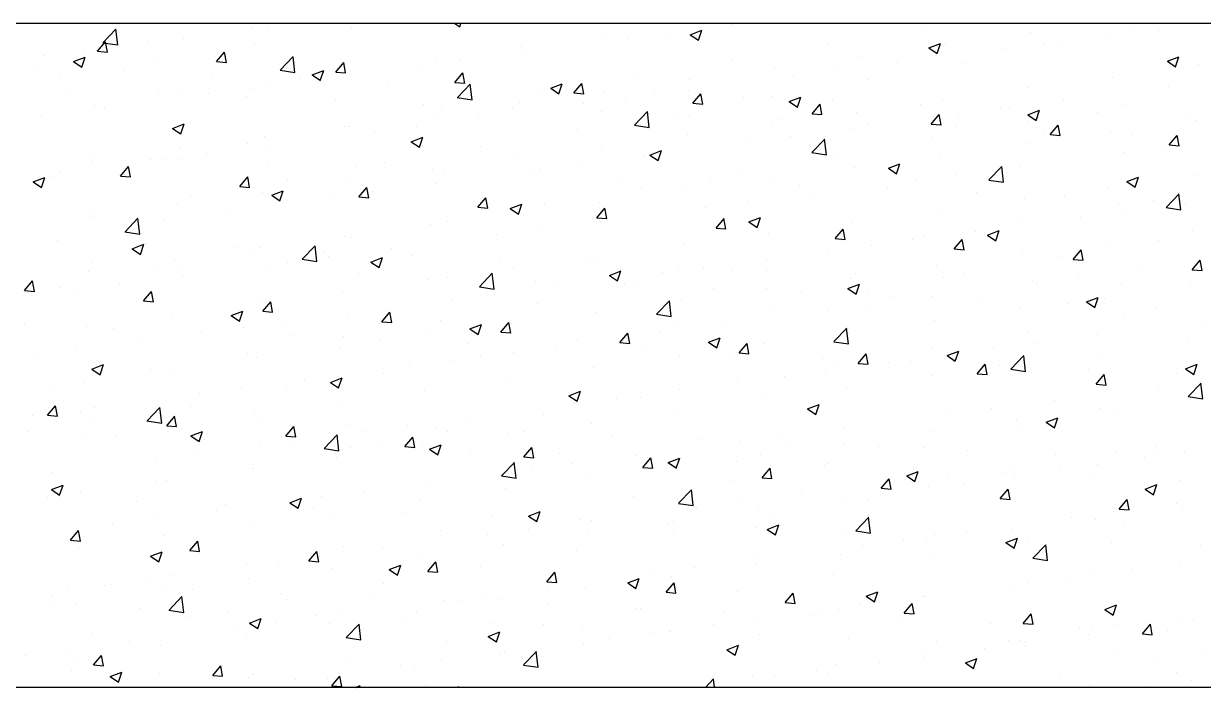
# Model space of a CAD drawing. Header units: millimetres. Extents: x 331487 to 517269, y 198509 to 399936.
# Drawn here: x 439530 to 440241, y 339696 to 340096 of the extents above; entities that cross this region are included whole.
import ezdxf

# ---------------------------------------------------------------- set-up
doc = ezdxf.new("R2010")
doc.units = ezdxf.units.MM
doc.header["$MEASUREMENT"] = 0
doc.layers.add('COLUMN', color=6, linetype='Continuous')

msp = doc.modelspace()

# ---------------------------------------------------------------- linework, layer by layer
at = {"layer": 'COLUMN'}
for p, q in [((448979.83, 340095.96), (420204.35, 340095.96)), ((448984.26, 339695.96), (420604.35, 339695.96))]:
    msp.add_line(p, q, dxfattribs=at)
at = {"layer": 'COLUMN', "color": 2, "linetype": 'Continuous'}
for p, q in [((439577.78, 340084.48), (439585.57, 340092.6)), ((439586.63, 340083.07), (439585.53, 340092.57)), ((439667.87, 340093.2), (439667.87, 340093.2)), ((439677.33, 340094.21), (439677.33, 340094.21)), ((439727.29, 340093.6), (439727.29, 340093.6)), ((439789.7, 340095.96), (439792.7, 340093.93)), ((439792.7, 340093.93), (439793.38, 340095.96)), ((439932.36, 340095.77), (439932.36, 340095.77)), ((439956.59, 340095.23), (439956.59, 340095.23)), ((440073.08, 340094), (440073.08, 340094)), ((440196.52, 340093.73), (440196.52, 340093.73)), ((439625.99, 340087.17), (439625.99, 340087.17)), ((439880.42, 340088.27), (439880.42, 340088.27)), ((439893.69, 340086.95), (439893.69, 340086.95)), ((439918.72, 340090.24), (439918.72, 340090.24)), ((439931.44, 340089.28), (439938.44, 340091.97)), ((439931.44, 340089.28), (439936.41, 340085.92)), ((439936.41, 340085.92), (439938.44, 340091.97)), ((440136.28, 340090.46), (440136.28, 340090.46)), ((440182.41, 340088.98), (440182.41, 340088.98)), ((440213.67, 340092.06), (440213.67, 340092.06)), ((439566.84, 340079.9), (439566.84, 340079.9)), ((439574.05, 340079.68), (439574.05, 340079.68)), ((439574.49, 340079.31), (439579.31, 340085.05)), ((439574.49, 340079.31), (439580.47, 340078.78)), ((439577.74, 340084.45), (439586.63, 340083.07)), ((439580.47, 340078.78), (439579.31, 340085.05)), ((439604.71, 340084.88), (439604.71, 340084.88)), ((439646.22, 340073.03), (439651.04, 340078.78)), ((439652.19, 340072.5), (439651.04, 340078.77)), ((439668.97, 340083.59), (439668.97, 340083.59)), ((439829.91, 340081.87), (439829.91, 340081.87)), ((439830.53, 340078.63), (439830.53, 340078.63)), ((440014.76, 340083.99), (440014.76, 340083.99)), ((440075.15, 340081.27), (440082.15, 340083.96)), ((440075.15, 340081.27), (440080.13, 340077.92)), ((440080.12, 340077.91), (440082.15, 340083.96)), ((440084.94, 340083.42), (440084.94, 340083.42)), ((440119.5, 340080.7), (440119.5, 340080.7)), ((440144.54, 340084), (440144.54, 340084)), ((440155.36, 340082.05), (440155.36, 340082.05)), ((439541.81, 340076.6), (439541.81, 340076.6)), ((439559.99, 340073.04), (439566.99, 340075.73)), ((439559.99, 340073.04), (439564.96, 340069.69)), ((439564.96, 340069.69), (439566.99, 340075.73)), ((439610.66, 340073.58), (439610.66, 340073.58)), ((439646.22, 340073.03), (439652.19, 340072.51)), ((439684.5, 340067.93), (439692.29, 340076.05)), ((439693.36, 340066.52), (439692.25, 340076.01)), ((439717.94, 340066.76), (439722.76, 340072.5)), ((439723.92, 340066.23), (439722.76, 340072.5)), ((439778.57, 340074.82), (439778.57, 340074.82)), ((439792.66, 340073.65), (439792.66, 340073.65)), ((439956.44, 340073.98), (439956.44, 340073.98)), ((440033, 340075.92), (440033, 340075.92)), ((440056.35, 340072.39), (440056.35, 340072.39)), ((440097.04, 340072.04), (440097.04, 340072.04)), ((440218.86, 340073.26), (440225.87, 340075.95)), ((440218.86, 340073.26), (440223.84, 340069.91)), ((440223.83, 340069.91), (440225.86, 340075.95)), ((440237.51, 340071.07), (440237.51, 340071.07)), ((439536.46, 340069.69), (439536.46, 340069.69)), ((439589.84, 340067.44), (439589.84, 340067.44)), ((439643.23, 340065.18), (439643.23, 340065.18)), ((439684.47, 340067.89), (439693.36, 340066.52)), ((439703.7, 340065.03), (439710.7, 340067.72)), ((439703.7, 340065.03), (439708.68, 340061.68)), ((439708.67, 340061.68), (439710.7, 340067.72)), ((439717.94, 340066.76), (439723.92, 340066.23)), ((439726.63, 340067.33), (439726.63, 340067.33)), ((439767.62, 340070.35), (439767.62, 340070.35)), ((439789.67, 340060.48), (439794.49, 340066.23)), ((439795.64, 340059.95), (439794.49, 340066.22)), ((439898.12, 340063.97), (439898.12, 340063.97)), ((439982.49, 340069.52), (439982.49, 340069.52)), ((439993.44, 340064.1), (439993.44, 340064.1)), ((440018.48, 340067.4), (440018.48, 340067.4)), ((439552.34, 340063.57), (439552.34, 340063.57)), ((439666.6, 340057.05), (439666.6, 340057.05)), ((439676.12, 340060.92), (439676.12, 340060.92)), ((439696.61, 340062.93), (439696.61, 340062.93)), ((439704.47, 340062.04), (439704.47, 340062.04)), ((439749.99, 340060.67), (439749.99, 340060.67)), ((439789.67, 340060.48), (439795.65, 340059.96)), ((439791.22, 340051.38), (439799.01, 340059.5)), ((439800.08, 340049.96), (439798.98, 340059.46)), ((439803.37, 340058.42), (439803.37, 340058.42)), ((439847.42, 340057.03), (439854.42, 340059.71)), ((439847.42, 340057.03), (439852.39, 340053.67)), ((439852.39, 340053.67), (439854.41, 340059.71)), ((439861.39, 340054.21), (439866.22, 340059.95)), ((439867.37, 340053.68), (439866.21, 340059.95)), ((439931.14, 340062.48), (439931.14, 340062.48)), ((440038.72, 340062.03), (440038.72, 340062.03)), ((440135.06, 340057.17), (440135.06, 340057.17)), ((440185.57, 340063.57), (440185.57, 340063.57)), ((440219.26, 340057.86), (440219.26, 340057.86)), ((439557.55, 340056.26), (439557.55, 340056.26)), ((439610.93, 340054), (439610.93, 340054)), ((439624.77, 340053.88), (439624.77, 340053.88)), ((439641.56, 340053.76), (439641.56, 340053.76)), ((439664.31, 340051.75), (439664.31, 340051.75)), ((439791.19, 340051.34), (439800.08, 340049.96)), ((439839.8, 340053.96), (439839.8, 340053.96)), ((439856.75, 340056.16), (439856.75, 340056.16)), ((439861.39, 340054.21), (439867.37, 340053.68)), ((439879.2, 340054.98), (439879.2, 340054.98)), ((439892.41, 340050.8), (439892.41, 340050.8)), ((439910.14, 340053.9), (439910.14, 340053.9)), ((439930.29, 340055.79), (439930.29, 340055.79)), ((439933.12, 340047.93), (439937.94, 340053.68)), ((439939.1, 340047.4), (439937.94, 340053.67)), ((439963.52, 340051.65), (439963.52, 340051.65)), ((439980.4, 340052.02), (439980.4, 340052.02)), ((439991.13, 340049.02), (439998.13, 340051.71)), ((439996.1, 340045.66), (439998.13, 340051.7)), ((440083.72, 340050.13), (440083.72, 340050.13)), ((439572.83, 340046.39), (439572.83, 340046.39)), ((439578.41, 340045.44), (439578.41, 340045.44)), ((439717.69, 340049.49), (439717.69, 340049.49)), ((439771.07, 340047.24), (439771.07, 340047.24)), ((439781.48, 340043.95), (439781.48, 340043.95)), ((439824.46, 340044.98), (439824.46, 340044.98)), ((439828.69, 340048.58), (439828.69, 340048.58)), ((439867.38, 340047.51), (439867.38, 340047.51)), ((439877.84, 340042.73), (439877.84, 340042.73)), ((439897.95, 340034.83), (439905.74, 340042.95)), ((439906.81, 340033.41), (439905.7, 340042.91)), ((439933.12, 340047.93), (439939.1, 340047.41)), ((439991.13, 340049.02), (439996.1, 340045.66)), ((440004.85, 340041.66), (440009.67, 340047.4)), ((440010.82, 340041.13), (440009.67, 340047.4)), ((440016.9, 340049.39), (440016.9, 340049.39)), ((440031.78, 340042.63), (440031.78, 340042.63)), ((440070.28, 340047.14), (440070.28, 340047.14)), ((440118.23, 340044.56), (440118.23, 340044.56)), ((440123.67, 340044.88), (440123.67, 340044.88)), ((440134.84, 340041.01), (440141.84, 340043.7)), ((440139.81, 340037.65), (440141.84, 340043.69)), ((440156.1, 340049.54), (440156.1, 340049.54)), ((440177.05, 340042.63), (440177.05, 340042.63)), ((440193.55, 340047.06), (440193.55, 340047.06)), ((439540.53, 340040.46), (439540.53, 340040.46)), ((439619.68, 340032.78), (439626.68, 340035.47)), ((439624.65, 340029.43), (439626.68, 340035.47)), ((439777.35, 340041.54), (439777.35, 340041.54)), ((439804.23, 340039.19), (439804.23, 340039.19)), ((439922.08, 340042.01), (439922.08, 340042.01)), ((439931.22, 340040.47), (439931.22, 340040.47)), ((439981.27, 340036.23), (439981.27, 340036.23)), ((439984.6, 340038.22), (439984.6, 340038.22)), ((440004.85, 340041.66), (440010.82, 340041.13)), ((440037.99, 340035.96), (440037.99, 340035.96)), ((440076.57, 340035.38), (440081.39, 340041.13)), ((440076.57, 340035.38), (440082.55, 340034.86)), ((440082.55, 340034.85), (440081.39, 340041.12)), ((440093.2, 340041.26), (440093.2, 340041.26)), ((440134.84, 340041.01), (440139.82, 340037.65)), ((440135.23, 340037.05), (440135.23, 340037.05)), ((440230.43, 340040.37), (440230.43, 340040.37)), ((440236.3, 340037.78), (440236.3, 340037.78)), ((439619.68, 340032.78), (439624.65, 340029.43)), ((439723.16, 340033.94), (439723.16, 340033.94)), ((439725.41, 340034.04), (439725.41, 340034.04)), ((439741.32, 340030.91), (439741.32, 340030.91)), ((439766.35, 340034.21), (439766.35, 340034.21)), ((439863.76, 340032), (439863.76, 340032)), ((439897.91, 340034.79), (439906.81, 340033.41)), ((439929.93, 340029.19), (439929.93, 340029.19)), ((440030.04, 340032.94), (440030.04, 340032.94)), ((440091.37, 340033.71), (440091.37, 340033.71)), ((440144.75, 340031.45), (440144.75, 340031.45)), ((440148.3, 340029.11), (440153.12, 340034.85)), ((440148.3, 340029.11), (440154.28, 340028.58)), ((440154.27, 340028.58), (440153.12, 340034.84)), ((440184.36, 340030.28), (440184.36, 340030.28)), ((440198.13, 340029.19), (440198.13, 340029.19)), ((440220.02, 340022.83), (440224.85, 340028.58)), ((440226, 340022.3), (440224.84, 340028.57)), ((439664.85, 340023.93), (439664.85, 340023.93)), ((439674.9, 340027.64), (439674.9, 340027.64)), ((439678.16, 340022.6), (439678.16, 340022.6)), ((439763.39, 340024.77), (439770.4, 340027.46)), ((439763.39, 340024.77), (439768.37, 340021.42)), ((439768.36, 340021.42), (439770.39, 340027.46)), ((439805.44, 340021.99), (439805.44, 340021.99)), ((439877.99, 340021.69), (439877.99, 340021.69)), ((439967.14, 340024.66), (439967.14, 340024.66)), ((439992.17, 340027.96), (439992.17, 340027.96)), ((440004.67, 340018.28), (440012.46, 340026.39)), ((440013.53, 340016.86), (440012.43, 340026.36)), ((440076.91, 340027.04), (440076.91, 340027.04)), ((440133.85, 340023.88), (440133.85, 340023.88)), ((440217.99, 340021.71), (440217.99, 340021.71)), ((440220.03, 340022.83), (440226, 340022.31)), ((439569.95, 340016.61), (439569.95, 340016.61)), ((439615.26, 340014.31), (439615.26, 340014.31)), ((439623.33, 340014.35), (439623.33, 340014.35)), ((439623.56, 340020.59), (439623.56, 340020.59)), ((439640.29, 340017.61), (439640.29, 340017.61)), ((439827.48, 340015.29), (439827.48, 340015.29)), ((439903.98, 340016.35), (439903.98, 340016.35)), ((439907.11, 340016.76), (439914.11, 340019.45)), ((439907.11, 340016.76), (439912.08, 340013.41)), ((439912.08, 340013.41), (439914.1, 340019.45)), ((440004.64, 340018.24), (440013.53, 340016.86)), ((440018.59, 340017.03), (440018.59, 340017.03)), ((440082.5, 340016.84), (440082.5, 340016.84)), ((440192.95, 340018.41), (440192.95, 340018.41)), ((439571.62, 340013.1), (439571.62, 340013.1)), ((439588.37, 340004.09), (439593.19, 340009.83)), ((439594.34, 340003.56), (439593.18, 340009.83)), ((439606.53, 340013.91), (439606.53, 340013.91)), ((439676.71, 340012.1), (439676.71, 340012.1)), ((439730.09, 340009.84), (439730.09, 340009.84)), ((439747.13, 340011.98), (439747.13, 340011.98)), ((439776.13, 340008.25), (439776.13, 340008.25)), ((439783.48, 340007.58), (439783.48, 340007.58)), ((439841.07, 340008.07), (439841.07, 340008.07)), ((439866.11, 340011.36), (439866.11, 340011.36)), ((439960.27, 340007.02), (439960.27, 340007.02)), ((440030.56, 340009.34), (440030.56, 340009.34)), ((440050.82, 340008.76), (440057.82, 340011.44)), ((440050.82, 340008.76), (440055.79, 340005.4)), ((440055.79, 340005.4), (440057.82, 340011.44)), ((440111.4, 340001.72), (440119.19, 340009.84)), ((440120.25, 340000.31), (440119.15, 340009.81)), ((440129.8, 340010.1), (440129.8, 340010.1)), ((439535.66, 340000.53), (439542.66, 340003.22)), ((439535.66, 340000.53), (439540.63, 339997.17)), ((439540.63, 339997.17), (439542.66, 340003.22)), ((439548.21, 340003.9), (439548.21, 340003.9)), ((439552.1, 340006), (439552.1, 340006)), ((439588.37, 340004.09), (439594.34, 340003.56)), ((439660.09, 339997.81), (439664.91, 340003.56)), ((439666.07, 339997.28), (439664.91, 340003.55)), ((439688.81, 340001.97), (439688.81, 340001.97)), ((439724.19, 340000.75), (439724.19, 340000.75)), ((439836.86, 340005.33), (439836.86, 340005.33)), ((439890.24, 340003.07), (439890.24, 340003.07)), ((439943.62, 340000.82), (439943.62, 340000.82)), ((439980.05, 340002.94), (439980.05, 340002.94)), ((440066.89, 340001.82), (440066.89, 340001.82)), ((440091.92, 340005.11), (440091.92, 340005.11)), ((440111.36, 340001.69), (440120.26, 340000.31)), ((440194.53, 340000.75), (440201.53, 340003.43)), ((440194.53, 340000.75), (440199.51, 339997.39)), ((440199.5, 339997.39), (440201.53, 340003.43)), ((440235.08, 340004.49), (440235.08, 340004.49)), ((439660.09, 339997.81), (439666.07, 339997.29)), ((439673.68, 339994.35), (439673.68, 339994.35)), ((439679.37, 339992.52), (439686.37, 339995.21)), ((439684.34, 339989.16), (439686.37, 339995.21)), ((439731.82, 339991.54), (439736.64, 339997.28)), ((439737.79, 339991.01), (439736.64, 339997.28)), ((439740.04, 339994.77), (439740.04, 339994.77)), ((439777.92, 339999.75), (439777.92, 339999.75)), ((439901.95, 339997), (439901.95, 339997)), ((439928.71, 339995.9), (439928.71, 339995.9)), ((439997.01, 339998.56), (439997.01, 339998.56)), ((440003.74, 339993.5), (440003.74, 339993.5)), ((440050.39, 339996.31), (440050.39, 339996.31)), ((440103.77, 339994.05), (440103.77, 339994.05)), ((440183.14, 339996.99), (440183.14, 339996.99)), ((440218.12, 339985.17), (440225.91, 339993.29)), ((440226.98, 339983.76), (440225.87, 339993.25)), ((439622.34, 339987.31), (439622.34, 339987.31)), ((439630.49, 339991.96), (439630.49, 339991.96)), ((439679.37, 339992.52), (439684.35, 339989.16)), ((439715.01, 339991.47), (439715.01, 339991.47)), ((439731.82, 339991.54), (439737.8, 339991.01)), ((439803.54, 339985.26), (439808.36, 339991.01)), ((439809.52, 339984.73), (439808.36, 339991)), ((439823.08, 339984.51), (439830.09, 339987.2)), ((439828.06, 339981.15), (439830.08, 339987.2)), ((439843.64, 339986.99), (439843.64, 339986.99)), ((439876.77, 339988.4), (439876.77, 339988.4)), ((439965.86, 339988.52), (439965.86, 339988.52)), ((440132.63, 339990.59), (440132.63, 339990.59)), ((440157.15, 339991.8), (440157.15, 339991.8)), ((440189.42, 339987.39), (440189.42, 339987.39)), ((440210.53, 339989.54), (440210.53, 339989.54)), ((440229.55, 339987.26), (440229.55, 339987.26)), ((439570.4, 339979.81), (439570.4, 339979.81)), ((439572.17, 339981.95), (439572.17, 339981.95)), ((439591.03, 339970.52), (439598.82, 339978.64)), ((439599.89, 339969.1), (439598.79, 339978.6)), ((439651.86, 339983.16), (439651.86, 339983.16)), ((439803.54, 339985.26), (439809.52, 339984.74)), ((439823.08, 339984.51), (439828.06, 339981.16)), ((439826.26, 339982), (439826.26, 339982)), ((439875.27, 339978.99), (439880.09, 339984.73)), ((439875.27, 339978.99), (439881.25, 339978.46)), ((439881.24, 339978.46), (439880.09, 339984.73)), ((439940.83, 339985.22), (439940.83, 339985.22)), ((439966.8, 339976.5), (439973.8, 339979.19)), ((439971.77, 339973.15), (439973.8, 339979.19)), ((440081.29, 339983.55), (440081.29, 339983.55)), ((440166.65, 339978.97), (440166.65, 339978.97)), ((440191.68, 339982.27), (440191.68, 339982.27)), ((440218.09, 339985.13), (440226.98, 339983.76)), ((439588.95, 339974.87), (439588.95, 339974.87)), ((439613.98, 339978.17), (439613.98, 339978.17)), ((439774.92, 339974.96), (439774.92, 339974.96)), ((439785.32, 339976.98), (439785.32, 339976.98)), ((439839.8, 339971.92), (439839.8, 339971.92)), ((439877.67, 339976.91), (439877.67, 339976.91)), ((439947, 339972.71), (439951.82, 339978.46)), ((439947, 339972.71), (439952.97, 339972.19)), ((439952.97, 339972.18), (439951.81, 339978.45)), ((439966.8, 339976.5), (439971.77, 339973.15)), ((440018.72, 339966.44), (440023.54, 339972.18)), ((440024.7, 339965.91), (440023.54, 339972.18)), ((440029.35, 339976.05), (440029.35, 339976.05)), ((440131.1, 339977.38), (440131.1, 339977.38)), ((439550.47, 339965.51), (439550.47, 339965.51)), ((439591, 339970.48), (439599.89, 339969.1)), ((439722.98, 339967.46), (439722.98, 339967.46)), ((439727, 339966.97), (439727, 339966.97)), ((439814.77, 339968.63), (439814.77, 339968.63)), ((439978.84, 339969.65), (439978.84, 339969.65)), ((440018.72, 339966.44), (440024.7, 339965.91)), ((440065.62, 339965.67), (440065.62, 339965.67)), ((440072.78, 339967.37), (440072.78, 339967.37)), ((440090.45, 339960.16), (440095.27, 339965.91)), ((440096.42, 339959.63), (440095.27, 339965.9)), ((440103.49, 339970.66), (440103.49, 339970.66)), ((440110.51, 339968.49), (440117.51, 339971.18)), ((440110.51, 339968.49), (440115.48, 339965.14)), ((440115.48, 339965.14), (440117.51, 339971.18)), ((440213.38, 339965.43), (440213.38, 339965.43)), ((440233.86, 339971.2), (440233.86, 339971.2)), ((439595.35, 339960.27), (439602.35, 339962.95)), ((439595.35, 339960.27), (439600.32, 339956.91)), ((439600.32, 339956.91), (439602.35, 339962.95)), ((439603.86, 339963.25), (439603.86, 339963.25)), ((439657.24, 339961), (439657.24, 339961)), ((439672.47, 339961.06), (439672.47, 339961.06)), ((439697.76, 339953.97), (439705.55, 339962.09)), ((439706.62, 339952.55), (439705.51, 339962.05)), ((439710.62, 339958.74), (439710.62, 339958.74)), ((439751.61, 339960.31), (439751.61, 339960.31)), ((439927.49, 339962.61), (439927.49, 339962.61)), ((440014.46, 339957.36), (440014.46, 339957.36)), ((440040.58, 339962.38), (440040.58, 339962.38)), ((440090.45, 339960.16), (440096.43, 339959.64)), ((440131.42, 339957.3), (440131.42, 339957.3)), ((440162.17, 339953.89), (440166.99, 339959.63)), ((440168.15, 339953.36), (440166.99, 339959.63)), ((440181.93, 339963.7), (440181.93, 339963.7)), ((439571.56, 339952.07), (439571.56, 339952.07)), ((439621.12, 339954.02), (439621.12, 339954.02)), ((439668.68, 339956.96), (439668.68, 339956.96)), ((439688.7, 339952.03), (439688.7, 339952.03)), ((439697.72, 339953.93), (439706.62, 339952.55)), ((439713.74, 339955.32), (439713.74, 339955.32)), ((439739.06, 339952.26), (439746.06, 339954.95)), ((439739.06, 339952.26), (439744.04, 339948.9)), ((439744.03, 339948.9), (439746.06, 339954.94)), ((439764, 339956.49), (439764, 339956.49)), ((439817.39, 339954.23), (439817.39, 339954.23)), ((439870.77, 339951.97), (439870.77, 339951.97)), ((439875.56, 339955.11), (439875.56, 339955.11)), ((439977.43, 339954.06), (439977.43, 339954.06)), ((440080.07, 339950.26), (440080.07, 339950.26)), ((440155.06, 339955.42), (440155.06, 339955.42)), ((440162.17, 339953.89), (440168.15, 339953.36)), ((440233.9, 339947.61), (440238.72, 339953.36)), ((440239.88, 339947.08), (440238.72, 339953.35)), ((439569.19, 339946.52), (439569.19, 339946.52)), ((439610.36, 339946.95), (439610.36, 339946.95)), ((439624.94, 339949.82), (439624.94, 339949.82)), ((439625.55, 339943.71), (439625.55, 339943.71)), ((439678.32, 339947.56), (439678.32, 339947.56)), ((439731.71, 339945.31), (439731.71, 339945.31)), ((439785.09, 339943.05), (439785.09, 339943.05)), ((439804.48, 339937.42), (439812.27, 339945.53)), ((439813.34, 339936), (439812.24, 339945.5)), ((439825.05, 339948.71), (439825.05, 339948.71)), ((439882.77, 339944.25), (439889.78, 339946.94)), ((439882.78, 339944.25), (439887.75, 339940.89)), ((439887.75, 339940.89), (439889.77, 339946.94)), ((439914.52, 339945.78), (439914.52, 339945.78)), ((439924.15, 339949.72), (439924.15, 339949.72)), ((439939.56, 339949.08), (439939.56, 339949.08)), ((439956.14, 339947.35), (439956.14, 339947.35)), ((439977.53, 339947.46), (439977.53, 339947.46)), ((440030.91, 339945.21), (440030.91, 339945.21)), ((440084.3, 339942.95), (440084.3, 339942.95)), ((440096.74, 339945.41), (440096.74, 339945.41)), ((440203.25, 339947.81), (440203.25, 339947.81)), ((440233.9, 339947.61), (440239.88, 339947.09)), ((439530.51, 339935.14), (439535.34, 339940.89)), ((439536.49, 339934.61), (439535.33, 339940.88)), ((439552.04, 339936.94), (439552.04, 339936.94)), ((439587.68, 339938.73), (439587.68, 339938.73)), ((439773.7, 339941.67), (439773.7, 339941.67)), ((439804.45, 339937.38), (439813.34, 339936)), ((439838.47, 339940.8), (439838.47, 339940.8)), ((439851.37, 339937.47), (439851.37, 339937.47)), ((439891.85, 339938.54), (439891.85, 339938.54)), ((439897.83, 339937.34), (439897.83, 339937.34)), ((439945.23, 339936.29), (439945.23, 339936.29)), ((439977.62, 339936.36), (439977.62, 339936.36)), ((440026.49, 339936.24), (440033.49, 339938.93)), ((440026.49, 339936.24), (440031.46, 339932.89)), ((440028.13, 339942.76), (440028.13, 339942.76)), ((440031.46, 339932.88), (440033.49, 339938.93)), ((440137.68, 339940.7), (440137.68, 339940.7)), ((440140.34, 339939.53), (440140.34, 339939.53)), ((440165.37, 339942.83), (440165.37, 339942.83)), ((440191.06, 339938.44), (440191.06, 339938.44)), ((440232.65, 339937.91), (440232.65, 339937.91)), ((439530.52, 339935.14), (439536.49, 339934.62)), ((439562.64, 339935.43), (439562.64, 339935.43)), ((439602.24, 339928.87), (439607.06, 339934.61)), ((439602.24, 339928.87), (439608.22, 339928.35)), ((439608.22, 339928.34), (439607.06, 339934.61)), ((439721.76, 339934.17), (439721.76, 339934.17)), ((439788.46, 339929.18), (439788.46, 339929.18)), ((439813.49, 339932.48), (439813.49, 339932.48)), ((439911.21, 339920.86), (439919, 339928.98)), ((439920.06, 339919.45), (439918.96, 339928.95)), ((439926.28, 339929.32), (439926.28, 339929.32)), ((439998.62, 339934.03), (439998.62, 339934.03)), ((440038.42, 339935.4), (440038.42, 339935.4)), ((440052, 339931.78), (440052, 339931.78)), ((440077.18, 339931.22), (440077.18, 339931.22)), ((440105.38, 339929.52), (440105.38, 339929.52)), ((440170.2, 339928.23), (440177.2, 339930.92)), ((440175.17, 339924.88), (440177.2, 339930.92)), ((440180.71, 339930.41), (440180.71, 339930.41)), ((439655.04, 339920), (439662.04, 339922.69)), ((439660.01, 339916.65), (439662.04, 339922.69)), ((439671.25, 339927.77), (439671.25, 339927.77)), ((439673.97, 339922.59), (439678.79, 339928.34)), ((439673.97, 339922.59), (439679.94, 339922.07)), ((439679.94, 339922.06), (439678.79, 339928.33)), ((439745.69, 339916.32), (439750.51, 339922.06)), ((439751.67, 339915.79), (439750.51, 339922.06)), ((439839.51, 339927.33), (439839.51, 339927.33)), ((439874.34, 339921.82), (439874.34, 339921.82)), ((439980.11, 339925.39), (439980.11, 339925.39)), ((440014.28, 339922.94), (440014.28, 339922.94)), ((440039.31, 339926.23), (440039.31, 339926.23)), ((440130.2, 339924.01), (440130.2, 339924.01)), ((440158.76, 339927.26), (440158.76, 339927.26)), ((440170.2, 339928.23), (440175.18, 339924.88)), ((440212.15, 339925.01), (440212.15, 339925.01)), ((439530.58, 339914.68), (439530.58, 339914.68)), ((439619.91, 339920.73), (439619.91, 339920.73)), ((439655.04, 339920), (439660.01, 339916.65)), ((439687.43, 339915.88), (439687.43, 339915.88)), ((439725.3, 339920.87), (439725.3, 339920.87)), ((439745.69, 339916.32), (439751.67, 339915.8)), ((439781.19, 339917.32), (439781.19, 339917.32)), ((439798.75, 339912), (439805.75, 339914.68)), ((439803.72, 339908.64), (439805.75, 339914.68)), ((439817.42, 339910.04), (439822.24, 339915.79)), ((439823.39, 339909.51), (439822.24, 339915.78)), ((439823.83, 339915.42), (439823.83, 339915.42)), ((439911.17, 339920.83), (439920.06, 339919.45)), ((439921.79, 339915.38), (439921.79, 339915.38)), ((439951.12, 339914.62), (439951.12, 339914.62)), ((440078.86, 339916.97), (440078.86, 339916.97)), ((440193.25, 339920.43), (440193.25, 339920.43)), ((440240.09, 339916.69), (440240.09, 339916.69)), ((439567.97, 339913.23), (439567.97, 339913.23)), ((439583.96, 339912.42), (439583.96, 339912.42)), ((439637.34, 339910.17), (439637.34, 339910.17)), ((439662.4, 339912.59), (439662.4, 339912.59)), ((439690.73, 339907.91), (439690.73, 339907.91)), ((439772.49, 339908.38), (439772.49, 339908.38)), ((439798.75, 339912), (439803.73, 339908.64)), ((439817.42, 339910.04), (439823.4, 339909.52)), ((439889.15, 339903.77), (439893.97, 339909.51)), ((439895.12, 339903.24), (439893.96, 339909.51)), ((439913.25, 339909.64), (439913.25, 339909.64)), ((440017.93, 339904.31), (440025.72, 339912.43)), ((440026.79, 339902.9), (440025.68, 339912.39)), ((440026.92, 339909.47), (440026.92, 339909.47)), ((440134.93, 339910.42), (440134.93, 339910.42)), ((440176.94, 339908.37), (440176.94, 339908.37)), ((439599.24, 339904.27), (439599.24, 339904.27)), ((439720.55, 339900.88), (439720.55, 339900.88)), ((439722.87, 339907.31), (439722.87, 339907.31)), ((439744.11, 339905.65), (439744.11, 339905.65)), ((439797.49, 339903.4), (439797.49, 339903.4)), ((439850.87, 339901.14), (439850.87, 339901.14)), ((439863.47, 339905.37), (439863.47, 339905.37)), ((439888.21, 339906.34), (439888.21, 339906.34)), ((439889.15, 339903.77), (439895.12, 339903.24)), ((439942.47, 339903.99), (439949.47, 339906.68)), ((439942.47, 339903.99), (439947.44, 339900.63)), ((439947.44, 339900.63), (439949.46, 339906.67)), ((439960.87, 339897.49), (439965.69, 339903.24)), ((439966.85, 339896.96), (439965.69, 339903.23)), ((439976.41, 339903.07), (439976.41, 339903.07)), ((440017.9, 339904.27), (440026.79, 339902.9)), ((440076.61, 339900.41), (440076.61, 339900.41)), ((440139.07, 339903.39), (440139.07, 339903.39)), ((440231.43, 339904.62), (440231.43, 339904.62)), ((439536.33, 339895.99), (439536.33, 339895.99)), ((439561.37, 339899.29), (439561.37, 339899.29)), ((439664.55, 339897.3), (439664.55, 339897.3)), ((439670.04, 339894.48), (439670.04, 339894.48)), ((439805.15, 339895.36), (439805.15, 339895.36)), ((439825.06, 339898.02), (439825.06, 339898.02)), ((439904.25, 339898.89), (439904.25, 339898.89)), ((439925.06, 339896.03), (439925.06, 339896.03)), ((439957.64, 339896.63), (439957.64, 339896.63)), ((439960.87, 339897.49), (439966.85, 339896.97)), ((440011.02, 339894.38), (440011.02, 339894.38)), ((440032.6, 339891.22), (440037.42, 339896.96)), ((440038.57, 339890.69), (440037.42, 339896.96)), ((440086.18, 339895.98), (440093.18, 339898.67)), ((440086.18, 339895.98), (440091.15, 339892.62)), ((440091.15, 339892.62), (440093.18, 339898.66)), ((440114.03, 339900.09), (440114.03, 339900.09)), ((440124.66, 339887.76), (440132.44, 339895.88)), ((440133.51, 339886.34), (440132.41, 339895.84)), ((440179.49, 339897.12), (440179.49, 339897.12)), ((439571.02, 339887.75), (439578.02, 339890.44)), ((439571.02, 339887.75), (439575.99, 339884.4)), ((439575.99, 339884.4), (439578.02, 339890.44)), ((439606.23, 339887.29), (439606.23, 339887.29)), ((439618.69, 339887.44), (439618.69, 339887.44)), ((439762.15, 339889.74), (439762.15, 339889.74)), ((439787.19, 339893.04), (439787.19, 339893.04)), ((439873.12, 339888.53), (439873.12, 339888.53)), ((440013, 339886.79), (440013, 339886.79)), ((440018.3, 339890.4), (440018.3, 339890.4)), ((440032.6, 339891.22), (440038.57, 339890.69)), ((440050.88, 339891.78), (440050.88, 339891.78)), ((440064.4, 339892.12), (440064.4, 339892.12)), ((440104.32, 339884.94), (440109.14, 339890.69)), ((440110.3, 339884.41), (440109.14, 339890.68)), ((440117.78, 339889.87), (440117.78, 339889.87)), ((440124.62, 339887.72), (440133.51, 339886.34)), ((440128.98, 339890.72), (440128.98, 339890.72)), ((440171.17, 339887.61), (440171.17, 339887.61)), ((440229.89, 339887.97), (440236.89, 339890.66)), ((440229.89, 339887.97), (440234.87, 339884.61)), ((440234.86, 339884.61), (440236.89, 339890.66)), ((439566.75, 339879.94), (439566.75, 339879.94)), ((439699, 339881.43), (439699, 339881.43)), ((439714.73, 339879.74), (439721.73, 339882.43)), ((439714.73, 339879.74), (439719.7, 339876.39)), ((439719.7, 339876.39), (439721.73, 339882.43)), ((439746.83, 339885.35), (439746.83, 339885.35)), ((439822.61, 339882.13), (439822.61, 339882.13)), ((439959.98, 339880.39), (439959.98, 339880.39)), ((439987.97, 339883.49), (439987.97, 339883.49)), ((440077.64, 339883.68), (440077.64, 339883.68)), ((440104.32, 339884.94), (440110.3, 339884.42)), ((440176.05, 339878.67), (440180.87, 339884.41)), ((440182.02, 339878.14), (440180.87, 339884.41)), ((440224.55, 339885.35), (440224.55, 339885.35)), ((440231.38, 339871.21), (440239.17, 339879.33)), ((440238.82, 339880.54), (440238.82, 339880.54)), ((440240.24, 339869.79), (440239.13, 339879.29)), ((439547.91, 339877.28), (439547.91, 339877.28)), ((439636.09, 339873.15), (439636.09, 339873.15)), ((439661.12, 339876.44), (439661.12, 339876.44)), ((439688.51, 339875.34), (439688.51, 339875.34)), ((439771.27, 339875.09), (439771.27, 339875.09)), ((439858.44, 339871.73), (439865.45, 339874.42)), ((439863.41, 339868.38), (439865.44, 339874.42)), ((439924.81, 339875.18), (439924.81, 339875.18)), ((440025.7, 339876.18), (440025.7, 339876.18)), ((440176.05, 339878.67), (440182.03, 339878.14)), ((440213.79, 339877.25), (440213.79, 339877.25)), ((439544.39, 339859.92), (439549.21, 339865.67)), ((439550.37, 339859.4), (439549.21, 339865.66)), ((439572.93, 339864.83), (439572.93, 339864.83)), ((439630.19, 339865.33), (439630.19, 339865.33)), ((439719.33, 339867.59), (439719.33, 339867.59)), ((439858.44, 339871.73), (439863.42, 339868.38)), ((439861.91, 339866.9), (439861.91, 339866.9)), ((439886.94, 339870.19), (439886.94, 339870.19)), ((439901.66, 339870.38), (439901.66, 339870.38)), ((439975.19, 339869.78), (439975.19, 339869.78)), ((440002.16, 339863.73), (440009.16, 339866.41)), ((440007.13, 339860.37), (440009.15, 339866.41)), ((440150.63, 339868.93), (440150.63, 339868.93)), ((440230.22, 339871.33), (440230.22, 339871.33)), ((440231.34, 339871.17), (440240.24, 339869.79)), ((439535.06, 339859.85), (439535.06, 339859.85)), ((439544.39, 339859.92), (439550.37, 339859.4)), ((439564.49, 339861.32), (439564.49, 339861.32)), ((439604.29, 339856.56), (439612.08, 339864.67)), ((439613.15, 339855.14), (439612.05, 339864.64)), ((439616.12, 339853.65), (439620.94, 339859.39)), ((439617.87, 339859.07), (439617.87, 339859.07)), ((439622.09, 339853.12), (439620.93, 339859.39)), ((439668.82, 339861.19), (439668.82, 339861.19)), ((439798.75, 339858.58), (439798.75, 339858.58)), ((439843.34, 339860.37), (439843.34, 339860.37)), ((439923.85, 339862.74), (439923.85, 339862.74)), ((440002.16, 339863.73), (440007.13, 339860.37)), ((440087.72, 339860.65), (440087.72, 339860.65)), ((440112.76, 339863.95), (440112.76, 339863.95)), ((440145.87, 339855.72), (440152.87, 339858.4)), ((440150.84, 339852.36), (440152.87, 339858.4)), ((440178.28, 339863.83), (440178.28, 339863.83)), ((440189.12, 339860.76), (440189.12, 339860.76)), ((439571.87, 339855.32), (439571.87, 339855.32)), ((439604.26, 339856.52), (439613.15, 339855.14)), ((439616.12, 339853.65), (439622.09, 339853.13)), ((439617.48, 339854.15), (439617.48, 339854.15)), ((439671.25, 339856.81), (439671.25, 339856.81)), ((439687.84, 339847.37), (439692.66, 339853.12)), ((439693.82, 339846.85), (439692.66, 339853.11)), ((439724.63, 339854.55), (439724.63, 339854.55)), ((439760.88, 339853.6), (439760.88, 339853.6)), ((439778.02, 339852.3), (439778.02, 339852.3)), ((439871.91, 339855.24), (439871.91, 339855.24)), ((440024.57, 339852.34), (440024.57, 339852.34)), ((440127.77, 339857.43), (440127.77, 339857.43)), ((440130.8, 339850.75), (440130.8, 339850.75)), ((440145.87, 339855.72), (440150.84, 339852.36)), ((439532.19, 339850.14), (439532.19, 339850.14)), ((439565.54, 339846.65), (439565.54, 339846.65)), ((439585.57, 339847.89), (439585.57, 339847.89)), ((439630.71, 339847.49), (439637.71, 339850.18)), ((439630.71, 339847.49), (439635.68, 339844.13)), ((439635.68, 339844.13), (439637.71, 339850.18)), ((439638.96, 339845.63), (439638.96, 339845.63)), ((439687.84, 339847.37), (439693.82, 339846.85)), ((439711.02, 339840), (439718.81, 339848.12)), ((439719.87, 339838.59), (439718.77, 339848.09)), ((439735.85, 339850.3), (439735.85, 339850.3)), ((439759.57, 339841.1), (439764.39, 339846.84)), ((439765.54, 339840.57), (439764.39, 339846.84)), ((439785.02, 339850.35), (439785.02, 339850.35)), ((439821.4, 339848.84), (439821.4, 339848.84)), ((439831.4, 339850.04), (439831.4, 339850.04)), ((439884.78, 339847.79), (439884.78, 339847.79)), ((439938.16, 339845.53), (439938.16, 339845.53)), ((439961.66, 339844.05), (439961.66, 339844.05)), ((439986.7, 339847.35), (439986.7, 339847.35)), ((440076.42, 339850.39), (440076.42, 339850.39)), ((439634.82, 339837), (439634.82, 339837)), ((439672.69, 339841.99), (439672.69, 339841.99)), ((439692.34, 339843.38), (439692.34, 339843.38)), ((439710.98, 339839.97), (439719.87, 339838.59)), ((439726.7, 339840.34), (439726.7, 339840.34)), ((439745.72, 339841.12), (439745.72, 339841.12)), ((439759.57, 339841.1), (439765.55, 339840.58)), ((439770.05, 339841.8), (439770.05, 339841.8)), ((439774.42, 339839.48), (439781.42, 339842.17)), ((439774.42, 339839.48), (439779.4, 339836.13)), ((439779.39, 339836.12), (439781.42, 339842.17)), ((439799.1, 339838.87), (439799.1, 339838.87)), ((439831.29, 339834.82), (439836.12, 339840.57)), ((439837.27, 339834.29), (439836.11, 339840.56)), ((439852.48, 339836.61), (439852.48, 339836.61)), ((439973.97, 339836.49), (439973.97, 339836.49)), ((439991.55, 339843.28), (439991.55, 339843.28)), ((440024.48, 339842.89), (440024.48, 339842.89)), ((440044.93, 339841.02), (440044.93, 339841.02)), ((440072.49, 339840.74), (440072.49, 339840.74)), ((440098.31, 339838.77), (440098.31, 339838.77)), ((440151.69, 339836.51), (440151.69, 339836.51)), ((440187.48, 339837.81), (440187.48, 339837.81)), ((440212.51, 339841.1), (440212.51, 339841.1)), ((440213.08, 339838.81), (440213.08, 339838.81)), ((440229, 339838.04), (440229, 339838.04)), ((439609.78, 339833.71), (439609.78, 339833.71)), ((439668.38, 339830.33), (439668.38, 339830.33)), ((439718.11, 339834.3), (439718.11, 339834.3)), ((439817.74, 339823.45), (439825.53, 339831.57)), ((439826.6, 339822.04), (439825.49, 339831.53)), ((439831.29, 339834.82), (439837.27, 339834.3)), ((439860.63, 339830.75), (439860.63, 339830.75)), ((439898.51, 339835.74), (439898.51, 339835.74)), ((439903.02, 339828.55), (439907.84, 339834.29)), ((439905.87, 339834.36), (439905.87, 339834.36)), ((439909, 339828.02), (439907.84, 339834.29)), ((439918.13, 339831.47), (439925.14, 339834.16)), ((439918.13, 339831.47), (439923.11, 339828.12)), ((439922.63, 339829.45), (439922.63, 339829.45)), ((439923.1, 339828.12), (439925.13, 339834.16)), ((439959.25, 339832.1), (439959.25, 339832.1)), ((440012.63, 339829.84), (440012.63, 339829.84)), ((440014.17, 339830.73), (440014.17, 339830.73)), ((440124.33, 339829.49), (440124.33, 339829.49)), ((440177.06, 339830.54), (440177.06, 339830.54)), ((440205.07, 339834.26), (440205.07, 339834.26)), ((439546.63, 339825.39), (439546.63, 339825.39)), ((439667.6, 339827.9), (439667.6, 339827.9)), ((439817.7, 339823.41), (439826.6, 339822.04)), ((439835.6, 339827.46), (439835.6, 339827.46)), ((439903.02, 339828.55), (439909, 339828.03)), ((439974.75, 339822.27), (439979.57, 339828.02)), ((439974.75, 339822.27), (439980.72, 339821.75)), ((439980.72, 339821.74), (439979.56, 339828.01)), ((440061.85, 339823.46), (440068.85, 339826.15)), ((440061.85, 339823.46), (440066.82, 339820.11)), ((440066.01, 339827.59), (440066.01, 339827.59)), ((440066.82, 339820.11), (440068.85, 339826.15)), ((440086.45, 339824.5), (440086.45, 339824.5)), ((440119.4, 339825.33), (440119.4, 339825.33)), ((440126.55, 339824.14), (440126.55, 339824.14)), ((440154.77, 339828.79), (440154.77, 339828.79)), ((440172.78, 339823.08), (440172.78, 339823.08)), ((439546.69, 339815.24), (439553.69, 339817.92)), ((439546.69, 339815.24), (439551.66, 339811.88)), ((439551.66, 339811.88), (439553.68, 339817.92)), ((439610.07, 339820.32), (439610.07, 339820.32)), ((439616.26, 339820.86), (439616.26, 339820.86)), ((439772.45, 339819.14), (439772.45, 339819.14)), ((439820.18, 339815.55), (439820.18, 339815.55)), ((439870.69, 339821.95), (439870.69, 339821.95)), ((439955.85, 339820.72), (439955.85, 339820.72)), ((440046.47, 339816), (440051.29, 339821.74)), ((440046.47, 339816), (440052.45, 339815.47)), ((440052.45, 339815.47), (440051.29, 339821.74)), ((440061.42, 339821.21), (440061.42, 339821.21)), ((440075.21, 339817.1), (440075.21, 339817.1)), ((440096.45, 339818.78), (440096.45, 339818.78)), ((440118.2, 339809.72), (440123.02, 339815.47)), ((440124.17, 339809.19), (440123.02, 339815.46)), ((440205.56, 339815.45), (440212.56, 339818.14)), ((440205.56, 339815.45), (440210.53, 339812.1)), ((440210.53, 339812.1), (440212.56, 339818.14)), ((440226.16, 339820.82), (440226.16, 339820.82)), ((439544.59, 339810.49), (439544.59, 339810.49)), ((439551.75, 339810.31), (439551.75, 339810.31)), ((439564.32, 339813.36), (439564.32, 339813.36)), ((439597.98, 339808.23), (439597.98, 339808.23)), ((439690.4, 339807.23), (439697.4, 339809.92)), ((439695.37, 339803.87), (439697.4, 339809.91)), ((439709.54, 339810.86), (439709.54, 339810.86)), ((439734.57, 339814.16), (439734.57, 339814.16)), ((439768.84, 339808.51), (439768.84, 339808.51)), ((439897.53, 339810.71), (439897.53, 339810.71)), ((439924.46, 339806.9), (439932.25, 339815.02)), ((439933.32, 339805.48), (439932.22, 339814.98)), ((439998.26, 339812.89), (439998.26, 339812.89)), ((440023.27, 339809.6), (440023.27, 339809.6)), ((440038.13, 339808.77), (440038.13, 339808.77)), ((440118.2, 339809.72), (440124.18, 339809.2)), ((440189.92, 339803.45), (440194.75, 339809.19)), ((440195.9, 339802.92), (440194.74, 339809.19)), ((439646.38, 339802.55), (439646.38, 339802.55)), ((439651.36, 339805.98), (439651.36, 339805.98)), ((439690.4, 339807.23), (439695.37, 339803.87)), ((439704.74, 339803.72), (439704.74, 339803.72)), ((439716.9, 339801.01), (439716.9, 339801.01)), ((439758.12, 339801.47), (439758.12, 339801.47)), ((439834.11, 339799.22), (439841.11, 339801.91)), ((439839.08, 339795.86), (439841.11, 339801.91)), ((439924.43, 339806.86), (439933.32, 339805.48)), ((439935.36, 339804.61), (439935.36, 339804.61)), ((439960.39, 339807.91), (439960.39, 339807.91)), ((439972.76, 339803.2), (439972.76, 339803.2)), ((440186.21, 339801.66), (440186.21, 339801.66)), ((440189.92, 339803.45), (440195.9, 339802.92)), ((440224.08, 339806.65), (440224.08, 339806.65)), ((440227.78, 339804.75), (440227.78, 339804.75)), ((439583.48, 339794.26), (439583.48, 339794.26)), ((439608.51, 339797.56), (439608.51, 339797.56)), ((439666.39, 339794.61), (439666.39, 339794.61)), ((439811.5, 339799.21), (439811.5, 339799.21)), ((439834.11, 339799.22), (439839.09, 339795.86)), ((439839.21, 339800.7), (439839.21, 339800.7)), ((439864.89, 339796.96), (439864.89, 339796.96)), ((439872.2, 339796.3), (439872.2, 339796.3)), ((439918.27, 339794.7), (439918.27, 339794.7)), ((439921.41, 339796.16), (439921.41, 339796.16)), ((439977.82, 339791.21), (439984.83, 339793.9)), ((439979.81, 339798.76), (439979.81, 339798.76)), ((439982.8, 339787.85), (439984.82, 339793.9)), ((440031.19, 339790.35), (440038.98, 339798.47)), ((440040.05, 339788.93), (440038.94, 339798.43)), ((440161.17, 339798.36), (440161.17, 339798.36)), ((440175.85, 339797.25), (440175.85, 339797.25)), ((440192.96, 339793.8), (440192.96, 339793.8)), ((439558.27, 339784.71), (439563.09, 339790.45)), ((439564.24, 339784.18), (439563.08, 339790.44)), ((439615.04, 339787.57), (439615.04, 339787.57)), ((439780.89, 339790.69), (439780.89, 339790.69)), ((439809.29, 339788.02), (439809.29, 339788.02)), ((439834.33, 339791.31), (439834.33, 339791.31)), ((439869.48, 339788.66), (439869.48, 339788.66)), ((439921.49, 339788.75), (439921.49, 339788.75)), ((439971.65, 339792.45), (439971.65, 339792.45)), ((439977.82, 339791.21), (439982.8, 339787.86)), ((440025.03, 339790.19), (440025.03, 339790.19)), ((440031.15, 339790.31), (440040.05, 339788.93)), ((440078.42, 339787.94), (440078.42, 339787.94)), ((440098.02, 339790.05), (440098.02, 339790.05)), ((440125.34, 339790.85), (440125.34, 339790.85)), ((439558.27, 339784.71), (439564.24, 339784.18)), ((439563.11, 339780.07), (439563.11, 339780.07)), ((439629.99, 339778.43), (439634.81, 339784.18)), ((439635.97, 339777.9), (439634.81, 339784.17)), ((439722.57, 339780.68), (439722.57, 339780.68)), ((439746.14, 339779.7), (439746.14, 339779.7)), ((439818.97, 339782.26), (439818.97, 339782.26)), ((440035.11, 339781.77), (440035.11, 339781.77)), ((440060.15, 339785.06), (440060.15, 339785.06)), ((440073.99, 339783.81), (440073.99, 339783.81)), ((440121.54, 339783.2), (440128.54, 339785.89)), ((440121.54, 339783.2), (440126.51, 339779.85)), ((440126.51, 339779.85), (440128.54, 339785.89)), ((440131.8, 339785.68), (440131.8, 339785.68)), ((440134.64, 339783.79), (440134.64, 339783.79)), ((440137.91, 339773.8), (440145.7, 339781.91)), ((440146.77, 339772.38), (440145.67, 339781.88)), ((440185.18, 339783.42), (440185.18, 339783.42)), ((440238.56, 339781.17), (440238.56, 339781.17)), ((439606.38, 339774.97), (439613.38, 339777.66)), ((439606.38, 339774.97), (439611.35, 339771.62)), ((439611.35, 339771.62), (439613.38, 339777.66)), ((439629.99, 339778.43), (439635.97, 339777.91)), ((439701.72, 339772.15), (439706.54, 339777.9)), ((439707.69, 339771.63), (439706.54, 339777.89)), ((439708.27, 339774.72), (439708.27, 339774.72)), ((439767.62, 339775.22), (439767.62, 339775.22)), ((439863.17, 339778.74), (439863.17, 339778.74)), ((439971.96, 339773.45), (439971.96, 339773.45)), ((440022.05, 339776.31), (440022.05, 339776.31)), ((440076.32, 339773.78), (440076.32, 339773.78)), ((440137.88, 339773.76), (440146.77, 339772.38)), ((439664.26, 339770.67), (439664.26, 339770.67)), ((439683.23, 339771.42), (439683.23, 339771.42)), ((439701.72, 339772.15), (439707.69, 339771.63)), ((439715.68, 339767.72), (439715.68, 339767.72)), ((439750.09, 339766.97), (439757.09, 339769.65)), ((439750.09, 339766.97), (439755.06, 339763.61)), ((439755.06, 339763.61), (439757.09, 339769.65)), ((439773.44, 339765.88), (439778.26, 339771.62)), ((439773.44, 339765.88), (439779.42, 339765.36)), ((439779.42, 339765.35), (439778.26, 339771.62)), ((439804.85, 339768.73), (439804.85, 339768.73)), ((439845.17, 339759.6), (439849.99, 339765.35)), ((439851.14, 339759.08), (439849.99, 339765.34)), ((439934.08, 339768.47), (439934.08, 339768.47)), ((439971.54, 339769.91), (439971.54, 339769.91)), ((440197.77, 339767.2), (440197.77, 339767.2)), ((440226.57, 339771.46), (440226.57, 339771.46)), ((439605.94, 339760.66), (439605.94, 339760.66)), ((439620.08, 339763.11), (439620.08, 339763.11)), ((439665.17, 339761.32), (439665.17, 339761.32)), ((439746.54, 339758.72), (439746.54, 339758.72)), ((439845.17, 339759.6), (439851.15, 339759.08)), ((439893.8, 339758.96), (439900.8, 339761.65)), ((439893.8, 339758.96), (439898.78, 339755.6)), ((439898.77, 339755.6), (439900.8, 339761.64)), ((439909.05, 339765.17), (439909.05, 339765.17)), ((439916.9, 339753.33), (439921.72, 339759.07)), ((439920.2, 339762.87), (439920.2, 339762.87)), ((439922.87, 339752.8), (439921.71, 339759.07)), ((440018, 339763.77), (440018, 339763.77)), ((440134.87, 339758.92), (440134.87, 339758.92)), ((440159.9, 339762.22), (440159.9, 339762.22)), ((440174.63, 339763.97), (440174.63, 339763.97)), ((439557.17, 339754.82), (439557.17, 339754.82)), ((439578.5, 339757.14), (439578.5, 339757.14)), ((439582.2, 339758.12), (439582.2, 339758.12)), ((439613.83, 339754.28), (439613.83, 339754.28)), ((439631.88, 339754.88), (439631.88, 339754.88)), ((439685.27, 339752.62), (439685.27, 339752.62)), ((439808.02, 339751.87), (439808.02, 339751.87)), ((439845.89, 339756.86), (439845.89, 339756.86)), ((439868.26, 339755.37), (439868.26, 339755.37)), ((439916.9, 339753.33), (439922.87, 339752.81)), ((439959.68, 339753.76), (439959.68, 339753.76)), ((439988.62, 339747.05), (439993.44, 339752.8)), ((439994.6, 339746.53), (439993.44, 339752.79)), ((440037.52, 339750.95), (440044.52, 339753.64)), ((440042.49, 339747.59), (440044.51, 339753.63)), ((440124.12, 339757.56), (440124.12, 339757.56)), ((439546.2, 339745.96), (439546.2, 339745.96)), ((439547.62, 339750.65), (439547.62, 339750.65)), ((439561.89, 339746.78), (439561.89, 339746.78)), ((439617.55, 339742.59), (439625.34, 339750.71)), ((439626.41, 339741.18), (439625.3, 339750.67)), ((439688.22, 339748.71), (439688.22, 339748.71)), ((439738.65, 339750.37), (439738.65, 339750.37)), ((439782.99, 339748.57), (439782.99, 339748.57)), ((439792.03, 339748.11), (439792.03, 339748.11)), ((439817.75, 339748.97), (439817.75, 339748.97)), ((439845.41, 339745.86), (439845.41, 339745.86)), ((439988.62, 339747.05), (439994.6, 339746.53)), ((440033.84, 339745.62), (440033.84, 339745.62)), ((440037.52, 339750.95), (440042.49, 339747.59)), ((440060.35, 339740.78), (440065.17, 339746.52)), ((440066.32, 339740.25), (440065.17, 339746.52)), ((440071.71, 339750.61), (440071.71, 339750.61)), ((440072.78, 339750.52), (440072.78, 339750.52)), ((440181.23, 339742.94), (440188.23, 339745.63)), ((440186.2, 339739.58), (440188.23, 339745.63)), ((439599.59, 339743.7), (439599.59, 339743.7)), ((439617.51, 339742.56), (439626.41, 339741.18)), ((439629.9, 339738.7), (439629.9, 339738.7)), ((439652.97, 339741.45), (439652.97, 339741.45)), ((439666.07, 339734.71), (439673.07, 339737.4)), ((439671.04, 339731.36), (439673.07, 339737.4)), ((439706.35, 339739.19), (439706.35, 339739.19)), ((439719.83, 339740.26), (439719.83, 339740.26)), ((439759.73, 339736.94), (439759.73, 339736.94)), ((439766.41, 339741.93), (439766.41, 339741.93)), ((439898.8, 339743.6), (439898.8, 339743.6)), ((439901.36, 339743.75), (439901.36, 339743.75)), ((439952.18, 339741.35), (439952.18, 339741.35)), ((440005.56, 339739.09), (440005.56, 339739.09)), ((440008.8, 339742.33), (440008.8, 339742.33)), ((440020.84, 339743.02), (440020.84, 339743.02)), ((440060.35, 339740.78), (440066.32, 339740.26)), ((440132.07, 339734.5), (440136.89, 339740.25)), ((440138.05, 339733.97), (440136.89, 339740.24)), ((440181.23, 339742.94), (440186.2, 339739.58)), ((440225.35, 339738.17), (440225.35, 339738.17)), ((439656.92, 339731.98), (439656.92, 339731.98)), ((439666.07, 339734.71), (439671.04, 339731.36)), ((439681.96, 339735.27), (439681.96, 339735.27)), ((439714.47, 339734.43), (439714.47, 339734.43)), ((439724.27, 339726.04), (439732.06, 339734.16)), ((439733.13, 339724.62), (439732.03, 339734.12)), ((439813.12, 339734.68), (439813.12, 339734.68)), ((439843.05, 339733.74), (439843.05, 339733.74)), ((439866.5, 339732.43), (439866.5, 339732.43)), ((439919.88, 339730.17), (439919.88, 339730.17)), ((439945.65, 339734.01), (439945.65, 339734.01)), ((439970.33, 339736.62), (439970.33, 339736.62)), ((440058.94, 339736.84), (440058.94, 339736.84)), ((440112.32, 339734.58), (440112.32, 339734.58)), ((440132.07, 339734.5), (440138.05, 339733.98)), ((440165.71, 339732.32), (440165.71, 339732.32)), ((440173.41, 339730.68), (440173.41, 339730.68)), ((440188.83, 339734.13), (440188.83, 339734.13)), ((440203.8, 339728.23), (440208.62, 339733.97)), ((440209.77, 339727.7), (440208.62, 339733.97)), ((440219.09, 339730.07), (440219.09, 339730.07)), ((440234.62, 339736.08), (440234.62, 339736.08)), ((439571.58, 339728.69), (439571.58, 339728.69)), ((439593.77, 339723.66), (439593.77, 339723.66)), ((439663.96, 339728.03), (439663.96, 339728.03)), ((439724.24, 339726), (439733.13, 339724.62)), ((439784.73, 339723.73), (439784.73, 339723.73)), ((439809.78, 339726.7), (439816.78, 339729.39)), ((439809.78, 339726.7), (439814.75, 339723.35)), ((439814.75, 339723.35), (439816.78, 339729.39)), ((439882.74, 339725.73), (439882.74, 339725.73)), ((439907.78, 339729.03), (439907.78, 339729.03)), ((439918.98, 339729.58), (439918.98, 339729.58)), ((439973.26, 339727.91), (439973.26, 339727.91)), ((440026.64, 339725.66), (440026.64, 339725.66)), ((440080.03, 339723.4), (440080.03, 339723.4)), ((440122.9, 339724.27), (440122.9, 339724.27)), ((440130.51, 339724.12), (440130.51, 339724.12)), ((440133.59, 339722.78), (440133.59, 339722.78)), ((440171.47, 339727.76), (440171.47, 339727.76)), ((440203.8, 339728.23), (440209.78, 339727.71)), ((439555.9, 339718.68), (439555.9, 339718.68)), ((439612.61, 339720.99), (439612.61, 339720.99)), ((439816.53, 339715.68), (439816.53, 339715.68)), ((439819.59, 339717.42), (439819.59, 339717.42)), ((439831, 339709.49), (439838.79, 339717.61)), ((439839.86, 339708.07), (439838.75, 339717.57)), ((439867.04, 339722.08), (439867.04, 339722.08)), ((439953.49, 339718.7), (439960.5, 339721.38)), ((439953.49, 339718.7), (439958.47, 339715.34)), ((439958.46, 339715.34), (439960.49, 339721.38)), ((440071.56, 339717.23), (440071.56, 339717.23)), ((440108.56, 339719.48), (440108.56, 339719.48)), ((440133.41, 339721.15), (440133.41, 339721.15)), ((440186.79, 339718.89), (440186.79, 339718.89)), ((440240.17, 339716.64), (440240.17, 339716.64)), ((439530.86, 339715.38), (439530.86, 339715.38)), ((439560.67, 339713.49), (439560.67, 339713.49)), ((439572.14, 339709.49), (439576.96, 339715.23)), ((439572.14, 339709.49), (439578.12, 339708.96)), ((439578.12, 339708.96), (439576.96, 339715.23)), ((439643.87, 339703.21), (439648.69, 339708.96)), ((439649.84, 339702.68), (439648.69, 339708.95)), ((439726.41, 339713.71), (439726.41, 339713.71)), ((439756.68, 339709.13), (439756.68, 339709.13)), ((439765.19, 339708.64), (439765.19, 339708.64)), ((439781.71, 339712.43), (439781.71, 339712.43)), ((439830.96, 339709.45), (439839.86, 339708.07)), ((440019.62, 339709.74), (440019.62, 339709.74)), ((440045.4, 339711.17), (440045.4, 339711.17)), ((440072.19, 339714.11), (440072.19, 339714.11)), ((440097.21, 339710.69), (440104.21, 339713.37)), ((440097.21, 339710.69), (440102.18, 339707.33)), ((440102.18, 339707.33), (440104.2, 339713.37)), ((440212.79, 339712.18), (440212.79, 339712.18)), ((439558.61, 339706.3), (439558.61, 339706.3)), ((439582.05, 339702.46), (439589.05, 339705.15)), ((439582.05, 339702.46), (439587.02, 339699.1)), ((439587.02, 339699.1), (439589.04, 339705.15)), ((439611.99, 339704.05), (439611.99, 339704.05)), ((439643.87, 339703.21), (439649.84, 339702.69)), ((439665.37, 339701.79), (439665.37, 339701.79)), ((439668.09, 339703.7), (439668.09, 339703.7)), ((439715.59, 339696.94), (439720.41, 339702.68)), ((439721.57, 339696.41), (439720.41, 339702.68)), ((439969.11, 339703.33), (439969.11, 339703.33)), ((439982.5, 339702.89), (439982.5, 339702.89)), ((440007.53, 339706.18), (440007.53, 339706.18)), ((440013.87, 339704.1), (440013.87, 339704.1)), ((440154.47, 339702.17), (440154.47, 339702.17)), ((440224.14, 339704.88), (440224.14, 339704.88)), ((439693.52, 339700.82), (439693.52, 339700.82)), ((439713.25, 339701.14), (439713.25, 339701.14)), ((439715.59, 339696.94), (439721.57, 339696.41)), ((439718.75, 339699.54), (439718.75, 339699.54)), ((439729.69, 339695.96), (439732.76, 339697.14)), ((439732.36, 339695.96), (439732.76, 339697.14)), ((439772.14, 339697.28), (439772.14, 339697.28)), ((439791.76, 339695.96), (439792.14, 339696.41)), ((439792.22, 339695.96), (439792.14, 339696.4)), ((439917.77, 339696.29), (439917.77, 339696.29)), ((439940.62, 339695.96), (439945.51, 339701.05)), ((439946.06, 339695.96), (439945.48, 339701.02)), ((440172.2, 339697.39), (440172.2, 339697.39)), ((440208.31, 339696.64), (440208.31, 339696.64)), ((440233.35, 339699.93), (440233.35, 339699.93))]:
    msp.add_line(p, q, dxfattribs=at)

doc.saveas('drawing.dxf')
